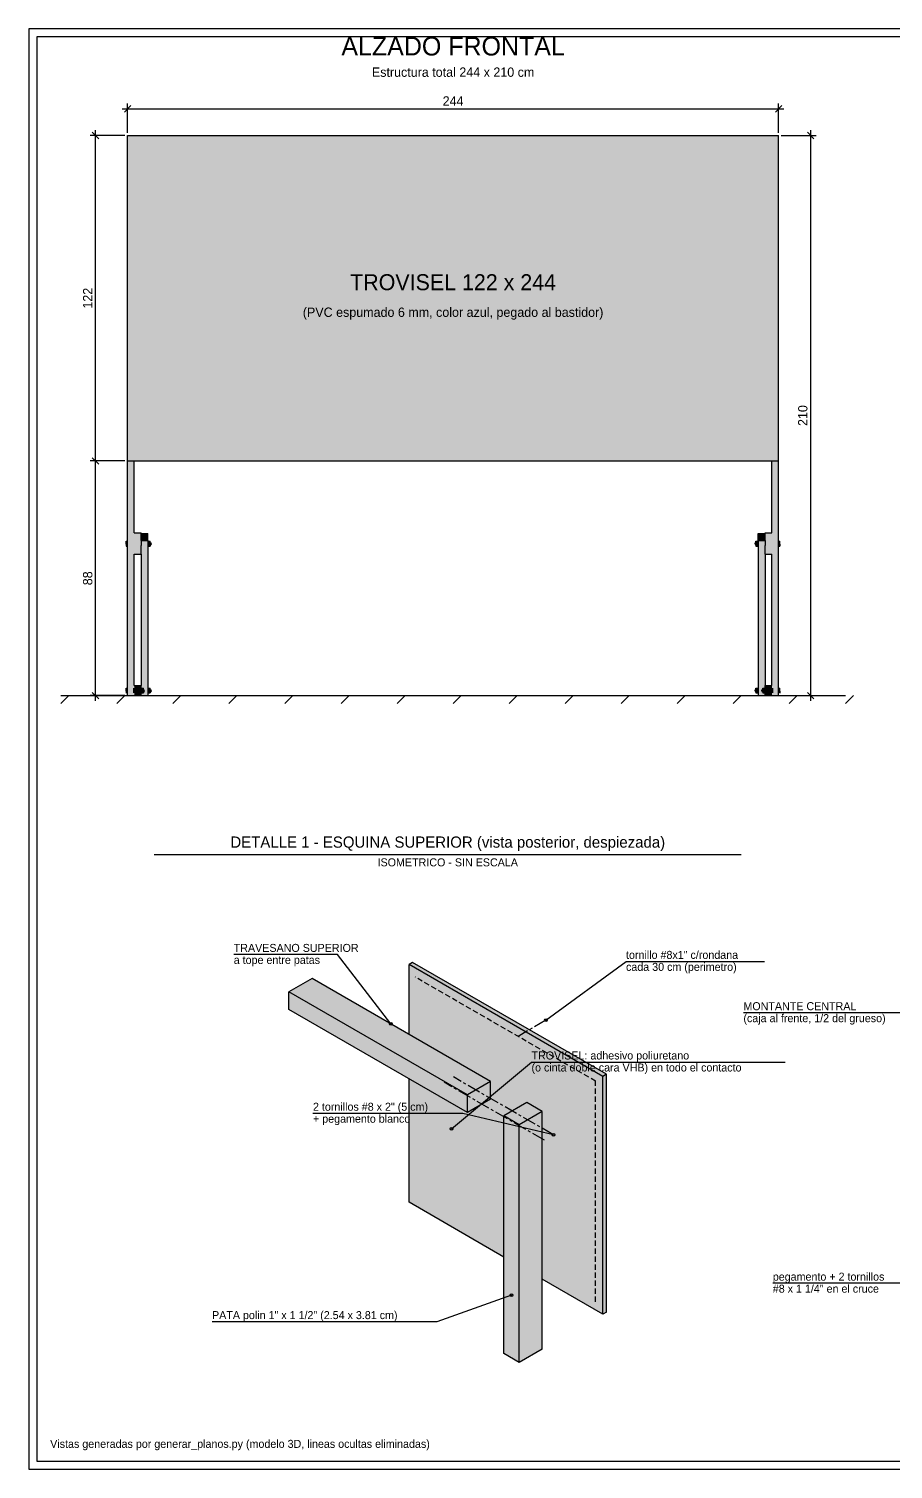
# Model space of a CAD drawing. Extents: x -37 to 1122, y -290 to 250.
# Drawn here: x -37 to 287, y -290 to 250 of the extents above; entities that cross this region are included whole.
import ezdxf
from ezdxf.enums import TextEntityAlignment as Align

# ---------------------------------------------------------------- set-up
doc = ezdxf.new("R2010")
doc.units = 0
doc.header["$LTSCALE"] = 4
doc.linetypes.add('CENTER', pattern=[2, 1.25, -0.25, 0.25, -0.25])
doc.linetypes.add('DASHED', pattern=[0.75, 0.5, -0.25])
for name, color, linetype in [('COTAS', 1, 'CONTINUOUS'), ('EJES', 6, 'CENTER'), ('HERRAJES', 30, 'CONTINUOUS'), ('MADERA', 7, 'CONTINUOUS'), ('MARCO', 7, 'CONTINUOUS'), ('PEGAMENTO', 3, 'DASHED'), ('PISO', 8, 'CONTINUOUS'), ('RELLENO', 7, 'CONTINUOUS'), ('TEXTO', 7, 'CONTINUOUS'), ('TROVISEL', 5, 'CONTINUOUS')]:
    doc.layers.add(name, color=color, linetype=linetype)

msp = doc.modelspace()

# ---------------------------------------------------------------- linework, layer by layer
at = {"layer": 'COTAS'}
for p, q in [((0, 211), (0, 222)), ((244, 211), (244, 222)), ((-2, 220), (246, 220)), ((-1.2, 218.8), (1.2, 221.2)), ((242.8, 218.8), (245.2, 221.2)), ((-10.8, 208.8), (-13.2, 211.2)), ((-12, 86), (-12, 212)), ((257.2, 208.8), (254.8, 211.2)), ((256, -2), (256, 212)), ((-1, 210), (-14, 210)), ((245, 210), (258, 210)), ((-1, 88), (-14, 88)), ((-1, 88), (-14, 88)), ((-10.8, 86.8), (-13.2, 89.2)), ((-10.8, 86.8), (-13.2, 89.2)), ((-12, -2), (-12, 90)), ((-1, 0), (-14, 0)), ((-10.8, -1.2), (-13.2, 1.2)), ((245, 0), (258, 0)), ((257.2, -1.2), (254.8, 1.2))]:
    msp.add_line(p, q, dxfattribs=at)
at = {"layer": 'EJES'}
for p, q in [((156.799078, -121.685167), (146.330473, -127.729219)), ((156.192762, -166.611747), (118.63295, -144.92658)), ((159.653533, -164.61367), (122.093721, -142.928503))]:
    msp.add_line(p, q, dxfattribs=at)
at = {"layer": 'HERRAJES'}
for p, q in [((-0.5, 57.789896), (-0.5, 57.931746)), ((-0.5, 57.931746), (0, 57.931746)), ((-0.5, 57.527792), (-0.5, 57.789896)), ((-0.5, 57.185336), (-0.5, 57.527792)), ((-0.5, 56.814664), (-0.5, 57.185336)), ((-0.5, 56.814664), (-0.5, 56.472208)), ((-0.5, 56.472208), (-0.5, 56.210104)), ((-0.5, 56.210104), (-0.5, 56.068254)), ((-0.5, 56.068254), (0, 56.068254)), ((7.62, 57.311399), (7.82, 57.311399)), ((7.62, 56.688601), (7.82, 56.688601)), ((7.82, 57.45125), (7.82, 57.9025)), ((7.82, 57.9025), (8.52, 57.9025)), ((7.82, 56.54875), (7.82, 57.45125)), ((7.82, 57.45125), (8.52, 57.45125)), ((7.82, 56.54875), (7.82, 56.0975)), ((7.82, 56.54875), (8.52, 56.54875)), ((7.82, 56.0975), (8.52, 56.0975)), ((8.52, 57.45125), (8.52, 57.9025)), ((8.52, 56.54875), (8.52, 57.45125)), ((8.52, 57.311399), (8.82, 57.311399)), ((8.52, 56.688601), (8.82, 56.688601)), ((8.52, 56.54875), (8.52, 56.0975)), ((8.82, 57.263992), (8.82, 57.311399)), ((8.82, 57.176394), (8.82, 57.263992)), ((8.82, 57.061941), (8.82, 57.176394)), ((8.82, 56.938059), (8.82, 57.061941)), ((8.82, 56.938059), (8.82, 56.823606)), ((8.82, 56.823606), (8.82, 56.736008)), ((8.82, 56.736008), (8.82, 56.688601)), ((235.18, 57.263992), (235.18, 57.311399)), ((235.18, 57.311399), (235.48, 57.311399)), ((235.18, 57.176394), (235.18, 57.263992)), ((235.18, 57.061941), (235.18, 57.176394)), ((235.18, 56.938059), (235.18, 57.061941)), ((235.18, 56.938059), (235.18, 56.823606)), ((235.18, 56.823606), (235.18, 56.736008)), ((235.18, 56.736008), (235.18, 56.688601)), ((235.18, 56.688601), (235.48, 56.688601)), ((235.48, 57.45125), (235.48, 57.9025)), ((235.48, 57.9025), (236.18, 57.9025)), ((235.48, 56.54875), (235.48, 57.45125)), ((235.48, 57.45125), (236.18, 57.45125)), ((235.48, 56.54875), (235.48, 56.0975)), ((235.48, 56.54875), (236.18, 56.54875)), ((235.48, 56.0975), (236.18, 56.0975)), ((236.18, 57.45125), (236.18, 57.9025)), ((236.18, 56.54875), (236.18, 57.45125)), ((236.18, 57.311399), (236.38, 57.311399)), ((236.18, 56.688601), (236.38, 56.688601)), ((236.18, 56.54875), (236.18, 56.0975)), ((244, 57.931746), (244.5, 57.931746)), ((244, 56.068254), (244.5, 56.068254)), ((244.5, 57.789896), (244.5, 57.931746)), ((244.5, 57.527792), (244.5, 57.789896)), ((244.5, 57.185336), (244.5, 57.527792)), ((244.5, 56.814664), (244.5, 57.185336)), ((244.5, 56.814664), (244.5, 56.472208)), ((244.5, 56.472208), (244.5, 56.210104)), ((244.5, 56.210104), (244.5, 56.068254)), ((-0.5, 2.694896), (-0.5, 2.836746)), ((-0.5, 2.836746), (0, 2.836746)), ((-0.5, 2.432792), (-0.5, 2.694896)), ((-0.5, 2.090336), (-0.5, 2.432792)), ((-0.5, 1.719664), (-0.5, 2.090336)), ((-0.5, 1.719664), (-0.5, 1.377208)), ((-0.5, 1.377208), (-0.5, 1.115104)), ((-0.5, 1.115104), (-0.5, 0.973254)), ((5.08, 2.216399), (5.28, 2.216399)), ((5.08, 1.593601), (5.28, 1.593601)), ((5.28, 2.35625), (5.28, 2.8075)), ((5.28, 2.8075), (5.98, 2.8075)), ((5.28, 1.45375), (5.28, 2.35625)), ((5.28, 2.35625), (5.98, 2.35625)), ((5.28, 1.45375), (5.28, 1.0025)), ((5.28, 1.45375), (5.98, 1.45375)), ((5.28, 1.0025), (5.98, 1.0025)), ((5.98, 2.35625), (5.98, 2.8075)), ((5.98, 1.45375), (5.98, 2.35625)), ((5.98, 2.216399), (6.28, 2.216399)), ((5.98, 1.593601), (6.28, 1.593601)), ((5.98, 1.45375), (5.98, 1.0025)), ((6.28, 2.168992), (6.28, 2.216399)), ((6.28, 2.081394), (6.28, 2.168992)), ((6.28, 1.966941), (6.28, 2.081394)), ((6.28, 1.843059), (6.28, 1.966941)), ((6.28, 1.843059), (6.28, 1.728606)), ((6.28, 1.728606), (6.28, 1.641008)), ((6.28, 1.641008), (6.28, 1.593601)), ((7.62, 2.216399), (7.82, 2.216399)), ((7.62, 1.593601), (7.82, 1.593601)), ((7.82, 2.35625), (7.82, 2.8075)), ((7.82, 2.8075), (8.52, 2.8075)), ((7.82, 1.45375), (7.82, 2.35625)), ((7.82, 2.35625), (8.52, 2.35625)), ((7.82, 1.45375), (7.82, 1.0025)), ((7.82, 1.45375), (8.52, 1.45375)), ((7.82, 1.0025), (8.52, 1.0025)), ((8.52, 2.35625), (8.52, 2.8075)), ((8.52, 1.45375), (8.52, 2.35625)), ((8.52, 2.216399), (8.82, 2.216399)), ((8.52, 1.593601), (8.82, 1.593601)), ((8.52, 1.45375), (8.52, 1.0025)), ((8.82, 2.168992), (8.82, 2.216399)), ((8.82, 2.081394), (8.82, 2.168992)), ((8.82, 1.966941), (8.82, 2.081394)), ((8.82, 1.843059), (8.82, 1.966941)), ((8.82, 1.843059), (8.82, 1.728606)), ((8.82, 1.728606), (8.82, 1.641008)), ((8.82, 1.641008), (8.82, 1.593601)), ((235.18, 2.168992), (235.18, 2.216399)), ((235.18, 2.216399), (235.48, 2.216399)), ((235.18, 2.081394), (235.18, 2.168992)), ((235.18, 1.966941), (235.18, 2.081394)), ((235.18, 1.843059), (235.18, 1.966941)), ((235.18, 1.843059), (235.18, 1.728606)), ((235.18, 1.728606), (235.18, 1.641008)), ((235.18, 1.641008), (235.18, 1.593601)), ((235.18, 1.593601), (235.48, 1.593601)), ((235.48, 2.35625), (235.48, 2.8075)), ((235.48, 2.8075), (236.18, 2.8075)), ((235.48, 1.45375), (235.48, 2.35625)), ((235.48, 2.35625), (236.18, 2.35625)), ((235.48, 1.45375), (235.48, 1.0025)), ((235.48, 1.45375), (236.18, 1.45375)), ((235.48, 1.0025), (236.18, 1.0025)), ((236.18, 2.35625), (236.18, 2.8075)), ((236.18, 1.45375), (236.18, 2.35625)), ((236.18, 2.216399), (236.38, 2.216399)), ((236.18, 1.593601), (236.38, 1.593601)), ((236.18, 1.45375), (236.18, 1.0025)), ((237.72, 2.168992), (237.72, 2.216399)), ((237.72, 2.216399), (238.02, 2.216399)), ((237.72, 2.081394), (237.72, 2.168992)), ((237.72, 1.966941), (237.72, 2.081394)), ((237.72, 1.843059), (237.72, 1.966941)), ((237.72, 1.843059), (237.72, 1.728606)), ((237.72, 1.728606), (237.72, 1.641008)), ((237.72, 1.641008), (237.72, 1.593601)), ((237.72, 1.593601), (238.02, 1.593601)), ((238.02, 2.35625), (238.02, 2.8075)), ((238.02, 2.8075), (238.72, 2.8075)), ((238.02, 1.45375), (238.02, 2.35625)), ((238.02, 2.35625), (238.72, 2.35625)), ((238.02, 1.45375), (238.02, 1.0025)), ((238.02, 1.45375), (238.72, 1.45375)), ((238.02, 1.0025), (238.72, 1.0025)), ((238.72, 2.35625), (238.72, 2.8075)), ((238.72, 1.45375), (238.72, 2.35625)), ((238.72, 2.216399), (238.92, 2.216399)), ((238.72, 1.593601), (238.92, 1.593601)), ((238.72, 1.45375), (238.72, 1.0025)), ((244, 2.836746), (244.5, 2.836746)), ((244.5, 2.694896), (244.5, 2.836746)), ((244.5, 2.432792), (244.5, 2.694896)), ((244.5, 2.090336), (244.5, 2.432792)), ((244.5, 1.719664), (244.5, 2.090336)), ((244.5, 1.719664), (244.5, 1.377208)), ((244.5, 1.377208), (244.5, 1.115104)), ((244.5, 1.115104), (244.5, 0.973254))]:
    msp.add_line(p, q, dxfattribs=at)
at = {"layer": 'MADERA'}
for p, q in [((0, 0), (0, 88)), ((2.54, 61), (2.54, 88)), ((241.46, 61), (241.46, 88)), ((244, 0), (244, 88)), ((2.54, 61), (5.08, 61)), ((5.08, 59.917794), (5.08, 61)), ((5.08, 60.80038), (7.62, 60.80038)), ((5.08, 58.182729), (5.08, 59.917984)), ((7.62, 58.182729), (7.62, 60.80038)), ((236.38, 58.182729), (236.38, 60.80038)), ((236.38, 60.80038), (238.92, 60.80038)), ((238.92, 61), (241.46, 61)), ((238.92, 59.917794), (238.92, 61)), ((238.92, 58.182729), (238.92, 59.917984)), ((5.08, 58.182729), (5.08, 56.241863)), ((5.08, 58.182729), (7.62, 58.182729)), ((5.08, 53), (5.08, 56.242075)), ((7.62, 58.182729), (7.62, 0)), ((236.38, 58.182729), (236.38, 0)), ((236.38, 58.182729), (238.92, 58.182729)), ((238.92, 58.182729), (238.92, 56.241863)), ((238.92, 53), (238.92, 56.242075)), ((2.54, 3.81), (2.54, 53)), ((2.54, 53), (5.08, 53)), ((5.08, 53), (5.08, 3.81)), ((238.92, 53), (241.46, 53)), ((238.92, 53), (238.92, 3.81)), ((241.46, 3.81), (241.46, 53)), ((0, 0), (2.54, 0)), ((2.54, 3.81), (5.08, 3.81)), ((2.54, 0), (5.08, 0)), ((5.08, 0), (5.08, 3.81)), ((5.08, 0), (7.62, 0)), ((236.38, 0), (238.92, 0)), ((238.92, 3.81), (241.46, 3.81)), ((238.92, 0), (238.92, 3.81)), ((238.92, 0), (241.46, 0)), ((241.46, 0), (244, 0)), ((69.144378, -106.030941), (60.492451, -111.026134)), ((136.043535, -144.655187), (69.144378, -106.030941)), ((127.391607, -149.65038), (60.492451, -111.026134)), ((60.492451, -117.686391), (60.492451, -111.026134)), ((127.391607, -156.310637), (60.492451, -117.686391)), ((136.043535, -144.655187), (127.391607, -149.65038)), ((136.043535, -151.315444), (136.043535, -144.655187)), ((127.391607, -156.310637), (127.391607, -149.65038)), ((136.043535, -151.315444), (127.391607, -156.310637)), ((149.668618, -152.521633), (141.01669, -157.516825)), ((155.43657, -155.851761), (146.784642, -160.846954)), ((155.43657, -155.851761), (149.668618, -152.521633)), ((155.43657, -245.004807), (155.43657, -155.851761)), ((146.784642, -160.846954), (141.01669, -157.516825)), ((141.01669, -246.669872), (141.01669, -157.516825)), ((146.784642, -250), (146.784642, -160.846954)), ((146.784642, -250), (141.01669, -246.669872)), ((155.43657, -245.004807), (146.784642, -250))]:
    msp.add_line(p, q, dxfattribs=at)
at = {"layer": 'MARCO'}
for p, q in [((1122, 250), (-37, 250)), ((-37, 250), (-37, -290.003046)), ((1119, 247), (-34, 247)), ((-34, 247), (-34, -287.003046)), ((-37, -290.003046), (1122, -290.003046)), ((-34, -287.003046), (1119, -287.003046))]:
    msp.add_line(p, q, dxfattribs=at)
at = {"layer": 'PEGAMENTO'}
for p, q in [((175.420024, -144.497859), (107.74878, -105.427847)), ((175.261065, -144.222533), (175.261065, -227.606853))]:
    msp.add_line(p, q, dxfattribs=at)
at = {"layer": 'PISO'}
for p, q in [((-25, 0), (269, 0)), ((-22, 0), (-25, -3)), ((-1, 0), (-4, -3)), ((20, 0), (17, -3)), ((41, 0), (38, -3)), ((62, 0), (59, -3)), ((83, 0), (80, -3)), ((104, 0), (101, -3)), ((125, 0), (122, -3)), ((146, 0), (143, -3)), ((167, 0), (164, -3)), ((188, 0), (185, -3)), ((209, 0), (206, -3)), ((230, 0), (227, -3)), ((251, 0), (248, -3)), ((272, 0), (269, -3))]:
    msp.add_line(p, q, dxfattribs=at)
at = {"layer": 'RELLENO', "color": 41}
for points in [[(0, 210), (0, 0), (2.54, 0)], [(2.54, 0), (2.54, 210), (0, 210)], [(2.54, 210), (2.54, 207.46), (241.46, 207.46)], [(241.46, 207.46), (241.46, 210), (2.54, 210)], [(120.73, 207.46), (120.73, 90.54), (123.27, 90.54)], [(123.27, 90.54), (123.27, 207.46), (120.73, 207.46)], [(120.73, 207.46), (120.73, 150.27), (123.27, 150.27)], [(123.27, 150.27), (123.27, 207.46), (120.73, 207.46)], [(241.46, 210), (241.46, 0), (244, 0)], [(244, 0), (244, 210), (241.46, 210)], [(2.54, 150.27), (2.54, 147.73), (120.73, 147.73)], [(120.73, 147.73), (120.73, 150.27), (2.54, 150.27)], [(2.54, 150.27), (2.54, 147.73), (241.46, 147.73)], [(241.46, 147.73), (241.46, 150.27), (2.54, 150.27)], [(120.73, 147.73), (120.73, 90.54), (123.27, 90.54)], [(123.27, 90.54), (123.27, 147.73), (120.73, 147.73)], [(123.27, 150.27), (123.27, 147.73), (241.46, 147.73)], [(241.46, 147.73), (241.46, 150.27), (123.27, 150.27)], [(2.54, 90.54), (2.54, 88), (241.46, 88)], [(241.46, 88), (241.46, 90.54), (2.54, 90.54)], [(2.54, 61), (2.54, 53), (5.08, 53)], [(5.08, 53), (5.08, 61), (2.54, 61)], [(238.92, 61), (238.92, 53), (241.46, 53)], [(241.46, 53), (241.46, 61), (238.92, 61)], [(7.62, 58.182729), (5.08, 58.182729), (5.08, 0)], [(5.08, 0), (7.62, 0), (7.62, 58.182729)], [(238.92, 58.182729), (236.38, 58.182729), (236.38, 0)], [(236.38, 0), (238.92, 0), (238.92, 58.182729)], [(2.54, 3.81), (2.54, 0), (5.08, 0)], [(5.08, 0), (5.08, 3.81), (2.54, 3.81)], [(238.92, 3.81), (238.92, 0), (241.46, 0)], [(241.46, 0), (241.46, 3.81), (238.92, 3.81)], [(60.492451, -111.026134), (60.492451, -117.686391), (127.391607, -156.310637)], [(127.391607, -156.310637), (127.391607, -149.65038), (60.492451, -111.026134)], [(141.01669, -157.516825), (141.01669, -246.669872), (146.784642, -250)], [(146.784642, -250), (146.784642, -160.846954), (141.01669, -157.516825)]]:
    msp.add_solid(points, dxfattribs=at)
at = {"layer": 'RELLENO', "color": 150}
for points in [[(0, 210), (0, 88), (244, 88)], [(244, 88), (244, 210), (0, 210)], [(105.477933, -100.786645), (105.477933, -189.939691), (178.145041, -231.894065)], [(178.145041, -231.894065), (178.145041, -142.741019), (105.477933, -100.786645)]]:
    msp.add_solid(points, dxfattribs=at)
at = {"layer": 'RELLENO', "color": 51}
for points in [[(7.62, 60.80038), (5.08, 60.80038), (5.08, 58.182729)], [(5.08, 58.182729), (7.62, 58.182729), (7.62, 60.80038)], [(238.92, 60.80038), (236.38, 60.80038), (236.38, 58.182729)], [(236.38, 58.182729), (238.92, 58.182729), (238.92, 60.80038)], [(69.144378, -106.030941), (60.492451, -111.026134), (127.391607, -149.65038)], [(127.391607, -149.65038), (136.043535, -144.655187), (69.144378, -106.030941)], [(149.668618, -152.521633), (141.01669, -157.516825), (146.784642, -160.846954)], [(146.784642, -160.846954), (155.43657, -155.851761), (149.668618, -152.521633)]]:
    msp.add_solid(points, dxfattribs=at)
at = {"layer": 'RELLENO', "color": 30}
for points in [[(0, 57.931746), (-0.5, 57.931746), (-0.5, 57.789896)], [(-0.5, 57.789896), (0, 57.789896), (0, 57.931746)], [(0, 57.789896), (-0.5, 57.789896), (-0.5, 57.527792)], [(-0.5, 57.527792), (0, 57.527792), (0, 57.789896)], [(0, 57.527792), (-0.5, 57.527792), (-0.5, 57.185336)], [(-0.5, 57.185336), (0, 57.185336), (0, 57.527792)], [(8.82, 57.311399), (-0.5, 57.311399), (-0.5, 57.263992)], [(-0.5, 57.263992), (8.82, 57.263992), (8.82, 57.311399)], [(8.82, 57.263992), (-0.5, 57.263992), (-0.5, 57.176394)], [(-0.5, 57.176394), (8.82, 57.176394), (8.82, 57.263992)], [(0, 57.185336), (-0.5, 57.185336), (-0.5, 56.814664)], [(-0.5, 56.814664), (0, 56.814664), (0, 57.185336)], [(8.82, 57.176394), (-0.5, 57.176394), (-0.5, 57.061941)], [(-0.5, 57.061941), (8.82, 57.061941), (8.82, 57.176394)], [(8.82, 57.061941), (-0.5, 57.061941), (-0.5, 56.938059)], [(-0.5, 56.938059), (8.82, 56.938059), (8.82, 57.061941)], [(8.82, 56.938059), (-0.5, 56.938059), (-0.5, 56.823606)], [(-0.5, 56.823606), (8.82, 56.823606), (8.82, 56.938059)], [(8.82, 56.823606), (-0.5, 56.823606), (-0.5, 56.736008)], [(-0.5, 56.736008), (8.82, 56.736008), (8.82, 56.823606)], [(0, 56.814664), (-0.5, 56.814664), (-0.5, 56.472208)], [(-0.5, 56.472208), (0, 56.472208), (0, 56.814664)], [(8.82, 56.736008), (-0.5, 56.736008), (-0.5, 56.688601)], [(-0.5, 56.688601), (8.82, 56.688601), (8.82, 56.736008)], [(0, 56.472208), (-0.5, 56.472208), (-0.5, 56.210104)], [(-0.5, 56.210104), (0, 56.210104), (0, 56.472208)], [(0, 56.210104), (-0.5, 56.210104), (-0.5, 56.068254)], [(-0.5, 56.068254), (0, 56.068254), (0, 56.210104)], [(8.52, 57.9025), (7.82, 57.9025), (7.82, 57.45125)], [(7.82, 57.45125), (8.52, 57.45125), (8.52, 57.9025)], [(8.52, 57.45125), (7.82, 57.45125), (7.82, 56.54875)], [(7.82, 56.54875), (8.52, 56.54875), (8.52, 57.45125)], [(8.52, 56.54875), (7.82, 56.54875), (7.82, 56.0975)], [(7.82, 56.0975), (8.52, 56.0975), (8.52, 56.54875)], [(244.5, 57.311399), (235.18, 57.311399), (235.18, 57.263992)], [(235.18, 57.263992), (244.5, 57.263992), (244.5, 57.311399)], [(244.5, 57.263992), (235.18, 57.263992), (235.18, 57.176394)], [(235.18, 57.176394), (244.5, 57.176394), (244.5, 57.263992)], [(244.5, 57.176394), (235.18, 57.176394), (235.18, 57.061941)], [(235.18, 57.061941), (244.5, 57.061941), (244.5, 57.176394)], [(244.5, 57.061941), (235.18, 57.061941), (235.18, 56.938059)], [(235.18, 56.938059), (244.5, 56.938059), (244.5, 57.061941)], [(244.5, 56.938059), (235.18, 56.938059), (235.18, 56.823606)], [(235.18, 56.823606), (244.5, 56.823606), (244.5, 56.938059)], [(244.5, 56.823606), (235.18, 56.823606), (235.18, 56.736008)], [(235.18, 56.736008), (244.5, 56.736008), (244.5, 56.823606)], [(244.5, 56.736008), (235.18, 56.736008), (235.18, 56.688601)], [(235.18, 56.688601), (244.5, 56.688601), (244.5, 56.736008)], [(236.18, 57.9025), (235.48, 57.9025), (235.48, 57.45125)], [(235.48, 57.45125), (236.18, 57.45125), (236.18, 57.9025)], [(236.18, 57.45125), (235.48, 57.45125), (235.48, 56.54875)], [(235.48, 56.54875), (236.18, 56.54875), (236.18, 57.45125)], [(236.18, 56.54875), (235.48, 56.54875), (235.48, 56.0975)], [(235.48, 56.0975), (236.18, 56.0975), (236.18, 56.54875)], [(244.5, 57.931746), (244, 57.931746), (244, 57.789896)], [(244, 57.789896), (244.5, 57.789896), (244.5, 57.931746)], [(244.5, 57.789896), (244, 57.789896), (244, 57.527792)], [(244, 57.527792), (244.5, 57.527792), (244.5, 57.789896)], [(244.5, 57.527792), (244, 57.527792), (244, 57.185336)], [(244, 57.185336), (244.5, 57.185336), (244.5, 57.527792)], [(244.5, 57.185336), (244, 57.185336), (244, 56.814664)], [(244, 56.814664), (244.5, 56.814664), (244.5, 57.185336)], [(244.5, 56.814664), (244, 56.814664), (244, 56.472208)], [(244, 56.472208), (244.5, 56.472208), (244.5, 56.814664)], [(244.5, 56.472208), (244, 56.472208), (244, 56.210104)], [(244, 56.210104), (244.5, 56.210104), (244.5, 56.472208)], [(244.5, 56.210104), (244, 56.210104), (244, 56.068254)], [(244, 56.068254), (244.5, 56.068254), (244.5, 56.210104)], [(0, 2.836746), (-0.5, 2.836746), (-0.5, 2.694896)], [(-0.5, 2.694896), (0, 2.694896), (0, 2.836746)], [(0, 2.694896), (-0.5, 2.694896), (-0.5, 2.432792)], [(-0.5, 2.432792), (0, 2.432792), (0, 2.694896)], [(0, 2.432792), (-0.5, 2.432792), (-0.5, 2.090336)], [(-0.5, 2.090336), (0, 2.090336), (0, 2.432792)], [(6.28, 2.216399), (-0.5, 2.216399), (-0.5, 2.168992)], [(-0.5, 2.168992), (6.28, 2.168992), (6.28, 2.216399)], [(6.28, 2.168992), (-0.5, 2.168992), (-0.5, 2.081394)], [(-0.5, 2.081394), (6.28, 2.081394), (6.28, 2.168992)], [(0, 2.090336), (-0.5, 2.090336), (-0.5, 1.719664)], [(-0.5, 1.719664), (0, 1.719664), (0, 2.090336)], [(6.28, 2.081394), (-0.5, 2.081394), (-0.5, 1.966941)], [(-0.5, 1.966941), (6.28, 1.966941), (6.28, 2.081394)], [(6.28, 1.966941), (-0.5, 1.966941), (-0.5, 1.843059)], [(-0.5, 1.843059), (6.28, 1.843059), (6.28, 1.966941)], [(6.28, 1.843059), (-0.5, 1.843059), (-0.5, 1.728606)], [(-0.5, 1.728606), (6.28, 1.728606), (6.28, 1.843059)], [(6.28, 1.728606), (-0.5, 1.728606), (-0.5, 1.641008)], [(-0.5, 1.641008), (6.28, 1.641008), (6.28, 1.728606)], [(0, 1.719664), (-0.5, 1.719664), (-0.5, 1.377208)], [(-0.5, 1.377208), (0, 1.377208), (0, 1.719664)], [(6.28, 1.641008), (-0.5, 1.641008), (-0.5, 1.593601)], [(-0.5, 1.593601), (6.28, 1.593601), (6.28, 1.641008)], [(0, 1.377208), (-0.5, 1.377208), (-0.5, 1.115104)], [(-0.5, 1.115104), (0, 1.115104), (0, 1.377208)], [(0, 1.115104), (-0.5, 1.115104), (-0.5, 0.973254)], [(-0.5, 0.973254), (0, 0.973254), (0, 1.115104)], [(2.54, 2.836746), (2.04, 2.836746), (2.04, 2.694896)], [(2.04, 2.694896), (2.54, 2.694896), (2.54, 2.836746)], [(2.54, 2.694896), (2.04, 2.694896), (2.04, 2.432792)], [(2.04, 2.432792), (2.54, 2.432792), (2.54, 2.694896)], [(2.54, 2.432792), (2.04, 2.432792), (2.04, 2.090336)], [(2.04, 2.090336), (2.54, 2.090336), (2.54, 2.432792)], [(8.82, 2.216399), (2.04, 2.216399), (2.04, 2.168992)], [(2.04, 2.168992), (8.82, 2.168992), (8.82, 2.216399)], [(8.82, 2.168992), (2.04, 2.168992), (2.04, 2.081394)], [(2.04, 2.081394), (8.82, 2.081394), (8.82, 2.168992)], [(2.54, 2.090336), (2.04, 2.090336), (2.04, 1.719664)], [(2.04, 1.719664), (2.54, 1.719664), (2.54, 2.090336)], [(8.82, 2.081394), (2.04, 2.081394), (2.04, 1.966941)], [(2.04, 1.966941), (8.82, 1.966941), (8.82, 2.081394)], [(8.82, 1.966941), (2.04, 1.966941), (2.04, 1.843059)], [(2.04, 1.843059), (8.82, 1.843059), (8.82, 1.966941)], [(8.82, 1.843059), (2.04, 1.843059), (2.04, 1.728606)], [(2.04, 1.728606), (8.82, 1.728606), (8.82, 1.843059)], [(8.82, 1.728606), (2.04, 1.728606), (2.04, 1.641008)], [(2.04, 1.641008), (8.82, 1.641008), (8.82, 1.728606)], [(2.54, 1.719664), (2.04, 1.719664), (2.04, 1.377208)], [(2.04, 1.377208), (2.54, 1.377208), (2.54, 1.719664)], [(8.82, 1.641008), (2.04, 1.641008), (2.04, 1.593601)], [(2.04, 1.593601), (8.82, 1.593601), (8.82, 1.641008)], [(2.54, 1.377208), (2.04, 1.377208), (2.04, 1.115104)], [(2.04, 1.115104), (2.54, 1.115104), (2.54, 1.377208)], [(2.54, 1.115104), (2.04, 1.115104), (2.04, 0.973254)], [(2.04, 0.973254), (2.54, 0.973254), (2.54, 1.115104)], [(5.98, 2.8075), (5.28, 2.8075), (5.28, 2.35625)], [(5.28, 2.35625), (5.98, 2.35625), (5.98, 2.8075)], [(5.98, 2.35625), (5.28, 2.35625), (5.28, 1.45375)], [(5.28, 1.45375), (5.98, 1.45375), (5.98, 2.35625)], [(5.98, 1.45375), (5.28, 1.45375), (5.28, 1.0025)], [(5.28, 1.0025), (5.98, 1.0025), (5.98, 1.45375)], [(8.52, 2.8075), (7.82, 2.8075), (7.82, 2.35625)], [(7.82, 2.35625), (8.52, 2.35625), (8.52, 2.8075)], [(8.52, 2.35625), (7.82, 2.35625), (7.82, 1.45375)], [(7.82, 1.45375), (8.52, 1.45375), (8.52, 2.35625)], [(8.52, 1.45375), (7.82, 1.45375), (7.82, 1.0025)], [(7.82, 1.0025), (8.52, 1.0025), (8.52, 1.45375)], [(241.96, 2.216399), (235.18, 2.216399), (235.18, 2.168992)], [(235.18, 2.168992), (241.96, 2.168992), (241.96, 2.216399)], [(241.96, 2.168992), (235.18, 2.168992), (235.18, 2.081394)], [(235.18, 2.081394), (241.96, 2.081394), (241.96, 2.168992)], [(241.96, 2.081394), (235.18, 2.081394), (235.18, 1.966941)], [(235.18, 1.966941), (241.96, 1.966941), (241.96, 2.081394)], [(241.96, 1.966941), (235.18, 1.966941), (235.18, 1.843059)], [(235.18, 1.843059), (241.96, 1.843059), (241.96, 1.966941)], [(241.96, 1.843059), (235.18, 1.843059), (235.18, 1.728606)], [(235.18, 1.728606), (241.96, 1.728606), (241.96, 1.843059)], [(241.96, 1.728606), (235.18, 1.728606), (235.18, 1.641008)], [(235.18, 1.641008), (241.96, 1.641008), (241.96, 1.728606)], [(241.96, 1.641008), (235.18, 1.641008), (235.18, 1.593601)], [(235.18, 1.593601), (241.96, 1.593601), (241.96, 1.641008)], [(236.18, 2.8075), (235.48, 2.8075), (235.48, 2.35625)], [(235.48, 2.35625), (236.18, 2.35625), (236.18, 2.8075)], [(236.18, 2.35625), (235.48, 2.35625), (235.48, 1.45375)], [(235.48, 1.45375), (236.18, 1.45375), (236.18, 2.35625)], [(236.18, 1.45375), (235.48, 1.45375), (235.48, 1.0025)], [(235.48, 1.0025), (236.18, 1.0025), (236.18, 1.45375)], [(244.5, 2.216399), (237.72, 2.216399), (237.72, 2.168992)], [(237.72, 2.168992), (244.5, 2.168992), (244.5, 2.216399)], [(244.5, 2.168992), (237.72, 2.168992), (237.72, 2.081394)], [(237.72, 2.081394), (244.5, 2.081394), (244.5, 2.168992)], [(244.5, 2.081394), (237.72, 2.081394), (237.72, 1.966941)], [(237.72, 1.966941), (244.5, 1.966941), (244.5, 2.081394)], [(244.5, 1.966941), (237.72, 1.966941), (237.72, 1.843059)], [(237.72, 1.843059), (244.5, 1.843059), (244.5, 1.966941)], [(244.5, 1.843059), (237.72, 1.843059), (237.72, 1.728606)], [(237.72, 1.728606), (244.5, 1.728606), (244.5, 1.843059)], [(244.5, 1.728606), (237.72, 1.728606), (237.72, 1.641008)], [(237.72, 1.641008), (244.5, 1.641008), (244.5, 1.728606)], [(244.5, 1.641008), (237.72, 1.641008), (237.72, 1.593601)], [(237.72, 1.593601), (244.5, 1.593601), (244.5, 1.641008)], [(238.72, 2.8075), (238.02, 2.8075), (238.02, 2.35625)], [(238.02, 2.35625), (238.72, 2.35625), (238.72, 2.8075)], [(238.72, 2.35625), (238.02, 2.35625), (238.02, 1.45375)], [(238.02, 1.45375), (238.72, 1.45375), (238.72, 2.35625)], [(238.72, 1.45375), (238.02, 1.45375), (238.02, 1.0025)], [(238.02, 1.0025), (238.72, 1.0025), (238.72, 1.45375)], [(241.96, 2.836746), (241.46, 2.836746), (241.46, 2.694896)], [(241.46, 2.694896), (241.96, 2.694896), (241.96, 2.836746)], [(241.96, 2.694896), (241.46, 2.694896), (241.46, 2.432792)], [(241.46, 2.432792), (241.96, 2.432792), (241.96, 2.694896)], [(241.96, 2.432792), (241.46, 2.432792), (241.46, 2.090336)], [(241.46, 2.090336), (241.96, 2.090336), (241.96, 2.432792)], [(241.96, 2.090336), (241.46, 2.090336), (241.46, 1.719664)], [(241.46, 1.719664), (241.96, 1.719664), (241.96, 2.090336)], [(241.96, 1.719664), (241.46, 1.719664), (241.46, 1.377208)], [(241.46, 1.377208), (241.96, 1.377208), (241.96, 1.719664)], [(241.96, 1.377208), (241.46, 1.377208), (241.46, 1.115104)], [(241.46, 1.115104), (241.96, 1.115104), (241.96, 1.377208)], [(241.96, 1.115104), (241.46, 1.115104), (241.46, 0.973254)], [(241.46, 0.973254), (241.96, 0.973254), (241.96, 1.115104)], [(244.5, 2.836746), (244, 2.836746), (244, 2.694896)], [(244, 2.694896), (244.5, 2.694896), (244.5, 2.836746)], [(244.5, 2.694896), (244, 2.694896), (244, 2.432792)], [(244, 2.432792), (244.5, 2.432792), (244.5, 2.694896)], [(244.5, 2.432792), (244, 2.432792), (244, 2.090336)], [(244, 2.090336), (244.5, 2.090336), (244.5, 2.432792)], [(244.5, 2.090336), (244, 2.090336), (244, 1.719664)], [(244, 1.719664), (244.5, 1.719664), (244.5, 2.090336)], [(244.5, 1.719664), (244, 1.719664), (244, 1.377208)], [(244, 1.377208), (244.5, 1.377208), (244.5, 1.719664)], [(244.5, 1.377208), (244, 1.377208), (244, 1.115104)], [(244, 1.115104), (244.5, 1.115104), (244.5, 1.377208)], [(244.5, 1.115104), (244, 1.115104), (244, 0.973254)], [(244, 0.973254), (244.5, 0.973254), (244.5, 1.115104)]]:
    msp.add_solid(points, dxfattribs=at)
at = {"layer": 'RELLENO', "color": 151}
for points in [[(106.840441, -100), (105.477933, -100.786645), (178.145041, -142.741019)], [(178.145041, -142.741019), (179.507549, -141.954375), (106.840441, -100)]]:
    msp.add_solid(points, dxfattribs=at)
at = {"layer": 'RELLENO', "color": 43}
for points in [[(136.043535, -151.315444), (136.043535, -144.655187), (127.391607, -149.65038)], [(127.391607, -149.65038), (127.391607, -156.310637), (136.043535, -151.315444)], [(155.43657, -245.004807), (155.43657, -155.851761), (146.784642, -160.846954)], [(146.784642, -160.846954), (146.784642, -250), (155.43657, -245.004807)]]:
    msp.add_solid(points, dxfattribs=at)
at = {"layer": 'RELLENO', "color": 140}
for points in [[(179.507549, -231.107421), (179.507549, -141.954375), (178.145041, -142.741019)], [(178.145041, -142.741019), (178.145041, -231.894065), (179.507549, -231.107421)]]:
    msp.add_solid(points, dxfattribs=at)
at = {"layer": 'TEXTO'}
for p, q in [((10, -59.5), (230, -59.5)), ((78.665391, -97.074906), (39.785391, -97.074906)), ((98.665391, -123.074906), (78.665391, -97.074906)), ((156.799078, -121.685167), (186.799078, -99.685167)), ((186.799078, -99.685167), (238.639078, -99.685167)), ((299.914038, -118.916766), (230.794038, -118.916766)), ((121.373863, -162.407132), (151.373863, -137.407132)), ((151.373863, -137.407132), (246.413863, -137.407132)), ((125.653533, -156.61367), (69.493533, -156.61367)), ((159.653533, -164.61367), (125.653533, -156.61367)), ((291.486025, -220.319302), (241.806025, -220.319302)), ((143.900666, -224.7356), (115.900666, -234.7356)), ((115.900666, -234.7356), (31.660666, -234.7356))]:
    msp.add_line(p, q, dxfattribs=at)
for centre in [(98.665391, -123.074906), (156.799078, -121.685167), (121.373863, -162.407132), (159.653533, -164.61367), (143.900666, -224.7356)]:
    msp.add_circle(centre, 0.5, dxfattribs=at)
at = {"layer": 'TROVISEL'}
for p, q in [((0, 210), (244, 210)), ((0, 88), (0, 210)), ((244, 88), (244, 210)), ((0, 88), (244, 88)), ((106.840441, -100), (105.477933, -100.786645)), ((178.145041, -142.741019), (105.477933, -100.786645)), ((105.477933, -127.008129), (105.477933, -100.786645)), ((179.507549, -141.954375), (106.840441, -100)), ((105.477933, -189.939691), (105.477933, -143.658771)), ((179.507549, -141.954375), (178.145041, -142.741019)), ((178.145041, -231.894065), (178.145041, -142.741019)), ((179.507549, -231.107421), (179.507549, -141.954375)), ((141.01669, -210.458002), (105.477933, -189.939691)), ((178.145041, -231.894065), (155.43657, -218.783323)), ((179.507549, -231.107421), (178.145041, -231.894065))]:
    msp.add_line(p, q, dxfattribs=at)

# ---------------------------------------------------------------- texts
at = {"layer": 'COTAS'}
msp.add_text('244', height=3.5, dxfattribs=at).set_placement((122, 221.2), align=Align.CENTER)
for s, p in [('122', (-13.2, 149)), ('210', (254.8, 105)), ('88', (-13.2, 44))]:
    msp.add_text(s, height=3.5, rotation=90, dxfattribs=at).set_placement(p, align=Align.CENTER)
at = {"layer": 'TEXTO'}
for s, height, p in [('ALZADO FRONTAL', 7, (122, 240)), ('Estructura total 244 x 210 cm', 3.5, (122, 232)), ('TROVISEL 122 x 244', 6, (122, 152)), ('(PVC espumado 6 mm, color azul, pegado al bastidor)', 3.5, (122, 142)), ('DETALLE 1 - ESQUINA SUPERIOR (vista posterior, despiezada)', 4.2, (120, -57)), ('ISOMETRICO - SIN ESCALA', 3, (120, -64))]:
    msp.add_text(s, height=height, dxfattribs=at).set_placement(p, align=Align.CENTER)
for s, p in [('TRAVESANO SUPERIOR', (39.785391, -96.074906)), ('tornillo #8x1" c/rondana', (186.799078, -98.685167)), ('a tope entre patas', (39.785391, -100.574906)), ('cada 30 cm (perimetro)', (186.799078, -103.185167)), ('MONTANTE CENTRAL', (230.794038, -117.916766)), ('(caja al frente, 1/2 del grueso)', (230.794038, -122.416766)), ('TROVISEL: adhesivo poliuretano', (151.373863, -136.407132)), ('(o cinta doble cara VHB) en todo el contacto', (151.373863, -140.907132)), ('2 tornillos #8 x 2" (5 cm)', (69.493533, -155.61367)), ('+ pegamento blanco', (69.493533, -160.11367)), ('#8 x 1 1/4" en el cruce', (241.806025, -223.819302)), ('pegamento + 2 tornillos', (241.806025, -219.319302)), ('PATA polin 1" x 1 1/2" (2.54 x 3.81 cm)', (31.660666, -233.7356)), ('Vistas generadas por generar_planos.py (modelo 3D, lineas ocultas eliminadas)', (-29, -282.003046))]:
    msp.add_text(s, height=3, dxfattribs=at).set_placement(p)

doc.saveas('drawing.dxf')
